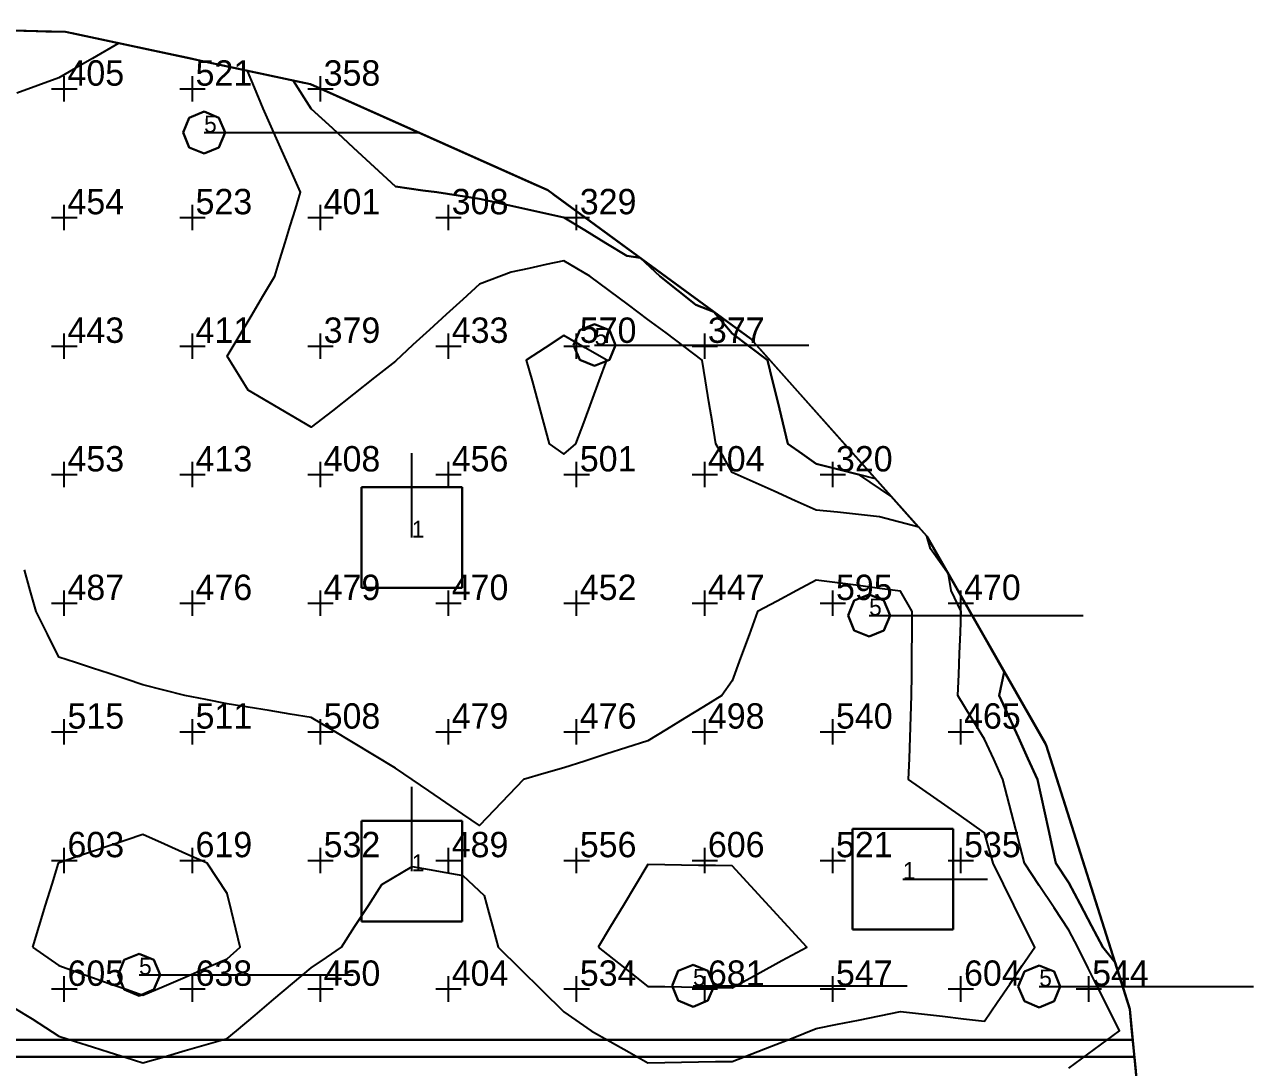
# Model space of a CAD drawing. Extents: x 0 to 48.5, y 0 to 23.7.
# Drawn here: x 28.13 to 35.39, y 16.64 to 22.8 of the extents above; entities that cross this region are included whole.
import ezdxf

# ---------------------------------------------------------------- set-up
doc = ezdxf.new("R2010")
doc.units = 0
doc.header["$MEASUREMENT"] = 0
for name, color, linetype in [('DLXFURN', 5, 'Continuous'), ('DLXISO', 7, 'Continuous'), ('DLXLUM', 2, 'Continuous'), ('DLXLUMEX', 2, 'Continuous'), ('DLXSCENE', 7, 'Continuous'), ('DLXVAL', 3, 'Continuous')]:
    doc.layers.add(name, color=color, linetype=linetype)

# ---------------------------------------------------------------- blocks, each defined once
blk = doc.blocks.new('*U185')
at = {"color": 1}
blk.add_line((0, 0), (0, 0.5), dxfattribs=at)
for p, q in [((0.2975, 0.2975), (-0.2975, 0.2975)), ((-0.2975, 0.2975), (-0.2975, -0.2975)), ((-0.2975, 0.2975), (-0.2975, -0.2975)), ((-0.2975, -0.2975), (-0.2975, 0.2975)), ((-0.2975, 0.2975), (-0.2975, 0.2975)), ((0.2975, 0.2975), (-0.2975, 0.2975)), ((-0.2975, 0.2975), (-0.2975, 0.2975)), ((-0.2975, 0.2975), (0.2975, 0.2975)), ((-0.2975, -0.2975), (-0.2975, 0.2975)), ((-0.2975, 0.2975), (0.2975, 0.2975)), ((0.2975, -0.2975), (0.2975, 0.2975)), ((0.2975, 0.2975), (0.2975, 0.2975)), ((0.2975, -0.2975), (0.2975, 0.2975)), ((0.2975, 0.2975), (0.2975, 0.2975)), ((0.2975, 0.2975), (0.2975, -0.2975)), ((0.2975, 0.2975), (0.2975, -0.2975)), ((-0.2975, -0.2975), (0.2975, -0.2975)), ((-0.2975, -0.2975), (0.2975, -0.2975)), ((0.2975, -0.2975), (-0.2975, -0.2975)), ((-0.2975, -0.2975), (-0.2975, -0.2975)), ((-0.2975, -0.2975), (-0.2975, -0.2975)), ((0.2975, -0.2975), (-0.2975, -0.2975)), ((0.2975, -0.2975), (0.2975, -0.2975)), ((0.2975, -0.2975), (0.2975, -0.2975))]:
    blk.add_line(p, q)
at = {"layer": 'DLXLUMEX', "color": 7}
blk.add_text('1', height=0.1, dxfattribs=at).set_placement((0, 0))
blk = doc.blocks.new('*U186')
at = {"color": 1}
blk.add_line((0, 0), (0, 0.5), dxfattribs=at)
for p, q in [((0.2975, 0.2975), (-0.2975, 0.2975)), ((-0.2975, 0.2975), (-0.2975, -0.2975)), ((-0.2975, 0.2975), (-0.2975, -0.2975)), ((-0.2975, -0.2975), (-0.2975, 0.2975)), ((-0.2975, 0.2975), (-0.2975, 0.2975)), ((0.2975, 0.2975), (-0.2975, 0.2975)), ((-0.2975, 0.2975), (-0.2975, 0.2975)), ((-0.2975, 0.2975), (0.2975, 0.2975)), ((-0.2975, -0.2975), (-0.2975, 0.2975)), ((-0.2975, 0.2975), (0.2975, 0.2975)), ((0.2975, -0.2975), (0.2975, 0.2975)), ((0.2975, 0.2975), (0.2975, 0.2975)), ((0.2975, -0.2975), (0.2975, 0.2975)), ((0.2975, 0.2975), (0.2975, 0.2975)), ((0.2975, 0.2975), (0.2975, -0.2975)), ((0.2975, 0.2975), (0.2975, -0.2975)), ((-0.2975, -0.2975), (0.2975, -0.2975)), ((-0.2975, -0.2975), (0.2975, -0.2975)), ((0.2975, -0.2975), (-0.2975, -0.2975)), ((-0.2975, -0.2975), (-0.2975, -0.2975)), ((-0.2975, -0.2975), (-0.2975, -0.2975)), ((0.2975, -0.2975), (-0.2975, -0.2975)), ((0.2975, -0.2975), (0.2975, -0.2975)), ((0.2975, -0.2975), (0.2975, -0.2975))]:
    blk.add_line(p, q)
at = {"layer": 'DLXLUMEX', "color": 7}
blk.add_text('1', height=0.1, dxfattribs=at).set_placement((0, 0))
blk = doc.blocks.new('*U190')
for p, q in [((-0.124, 0), (-0.0877, 0.0877)), ((-0.0877, 0.0877), (-0.124, 0)), ((-0.0877, 0.0877), (-0.124, 0)), ((-0.124, 0), (-0.0877, 0.0877)), ((-0.0877, 0.0877), (0, 0.124)), ((0, 0.124), (-0.0877, 0.0877)), ((0, 0.124), (-0.0877, 0.0877)), ((-0.0877, 0.0877), (0, 0.124)), ((-0.0877, 0.0877), (-0.0877, 0.0877)), ((-0.0877, 0.0877), (-0.0877, 0.0877)), ((0, 0.124), (0.0877, 0.0877)), ((0.0877, 0.0877), (0, 0.124)), ((0, 0.124), (0, 0.124)), ((0.0877, 0.0877), (0, 0.124)), ((0, 0.124), (0, 0.124)), ((0, 0.124), (0.0877, 0.0877)), ((0.0877, 0.0877), (0.124, 0)), ((0.124, 0), (0.0877, 0.0877)), ((0.0877, 0.0877), (0.0877, 0.0877)), ((0.124, 0), (0.0877, 0.0877)), ((0.0877, 0.0877), (0.0877, 0.0877)), ((0.0877, 0.0877), (0.124, 0)), ((-0.0877, -0.0877), (-0.124, 0)), ((-0.124, 0), (-0.0877, -0.0877)), ((-0.124, 0), (-0.124, 0)), ((-0.124, 0), (-0.0877, -0.0877)), ((-0.0877, -0.0877), (-0.124, 0)), ((-0.124, 0), (-0.124, 0)), ((0.124, 0), (0.0877, -0.0877)), ((0.0877, -0.0877), (0.124, 0)), ((0.0877, -0.0877), (0.124, 0)), ((0.124, 0), (0.0877, -0.0877)), ((0.124, 0), (0.124, 0)), ((0.124, 0), (0.124, 0)), ((0, -0.124), (-0.0877, -0.0877)), ((-0.0877, -0.0877), (0, -0.124)), ((-0.0877, -0.0877), (-0.0877, -0.0877)), ((-0.0877, -0.0877), (0, -0.124)), ((0, -0.124), (-0.0877, -0.0877)), ((-0.0877, -0.0877), (-0.0877, -0.0877)), ((0.0877, -0.0877), (0, -0.124)), ((0, -0.124), (0.0877, -0.0877)), ((0, -0.124), (0.0877, -0.0877)), ((0.0877, -0.0877), (0, -0.124)), ((0, -0.124), (0, -0.124)), ((0, -0.124), (0, -0.124)), ((0.0877, -0.0877), (0.0877, -0.0877)), ((0.0877, -0.0877), (0.0877, -0.0877))]:
    blk.add_line(p, q)
at = {"color": 1}
blk.add_line((0, 0), (1.265, 0), dxfattribs=at)
at = {"layer": 'DLXLUMEX', "color": 7}
blk.add_text('5', height=0.1, dxfattribs=at).set_placement((0, 0))
blk = doc.blocks.new('*U191')
for p, q in [((-0.124, 0), (-0.0877, 0.0877)), ((-0.0877, 0.0877), (-0.124, 0)), ((-0.0877, 0.0877), (-0.124, 0)), ((-0.124, 0), (-0.0877, 0.0877)), ((-0.0877, 0.0877), (0, 0.124)), ((0, 0.124), (-0.0877, 0.0877)), ((0, 0.124), (-0.0877, 0.0877)), ((-0.0877, 0.0877), (0, 0.124)), ((-0.0877, 0.0877), (-0.0877, 0.0877)), ((-0.0877, 0.0877), (-0.0877, 0.0877)), ((0, 0.124), (0.0877, 0.0877)), ((0.0877, 0.0877), (0, 0.124)), ((0, 0.124), (0, 0.124)), ((0.0877, 0.0877), (0, 0.124)), ((0, 0.124), (0, 0.124)), ((0, 0.124), (0.0877, 0.0877)), ((0.0877, 0.0877), (0.124, 0)), ((0.124, 0), (0.0877, 0.0877)), ((0.0877, 0.0877), (0.0877, 0.0877)), ((0.124, 0), (0.0877, 0.0877)), ((0.0877, 0.0877), (0.0877, 0.0877)), ((0.0877, 0.0877), (0.124, 0)), ((-0.0877, -0.0877), (-0.124, 0)), ((-0.124, 0), (-0.0877, -0.0877)), ((-0.124, 0), (-0.124, 0)), ((-0.124, 0), (-0.0877, -0.0877)), ((-0.0877, -0.0877), (-0.124, 0)), ((-0.124, 0), (-0.124, 0)), ((0.124, 0), (0.0877, -0.0877)), ((0.0877, -0.0877), (0.124, 0)), ((0.0877, -0.0877), (0.124, 0)), ((0.124, 0), (0.0877, -0.0877)), ((0.124, 0), (0.124, 0)), ((0.124, 0), (0.124, 0)), ((0, -0.124), (-0.0877, -0.0877)), ((-0.0877, -0.0877), (0, -0.124)), ((-0.0877, -0.0877), (-0.0877, -0.0877)), ((-0.0877, -0.0877), (0, -0.124)), ((0, -0.124), (-0.0877, -0.0877)), ((-0.0877, -0.0877), (-0.0877, -0.0877)), ((0.0877, -0.0877), (0, -0.124)), ((0, -0.124), (0.0877, -0.0877)), ((0, -0.124), (0.0877, -0.0877)), ((0.0877, -0.0877), (0, -0.124)), ((0, -0.124), (0, -0.124)), ((0, -0.124), (0, -0.124)), ((0.0877, -0.0877), (0.0877, -0.0877)), ((0.0877, -0.0877), (0.0877, -0.0877))]:
    blk.add_line(p, q)
at = {"color": 1}
blk.add_line((0, 0), (1.265, 0), dxfattribs=at)
at = {"layer": 'DLXLUMEX', "color": 7}
blk.add_text('5', height=0.1, dxfattribs=at).set_placement((0, 0))
blk = doc.blocks.new('*U193')
for p, q in [((-0.124, 0), (-0.0877, 0.0877)), ((-0.0877, 0.0877), (-0.124, 0)), ((-0.0877, 0.0877), (-0.124, 0)), ((-0.124, 0), (-0.0877, 0.0877)), ((-0.0877, 0.0877), (0, 0.124)), ((0, 0.124), (-0.0877, 0.0877)), ((0, 0.124), (-0.0877, 0.0877)), ((-0.0877, 0.0877), (0, 0.124)), ((-0.0877, 0.0877), (-0.0877, 0.0877)), ((-0.0877, 0.0877), (-0.0877, 0.0877)), ((0, 0.124), (0.0877, 0.0877)), ((0.0877, 0.0877), (0, 0.124)), ((0, 0.124), (0, 0.124)), ((0.0877, 0.0877), (0, 0.124)), ((0, 0.124), (0, 0.124)), ((0, 0.124), (0.0877, 0.0877)), ((0.0877, 0.0877), (0.124, 0)), ((0.124, 0), (0.0877, 0.0877)), ((0.0877, 0.0877), (0.0877, 0.0877)), ((0.124, 0), (0.0877, 0.0877)), ((0.0877, 0.0877), (0.0877, 0.0877)), ((0.0877, 0.0877), (0.124, 0)), ((-0.0877, -0.0877), (-0.124, 0)), ((-0.124, 0), (-0.0877, -0.0877)), ((-0.124, 0), (-0.124, 0)), ((-0.124, 0), (-0.0877, -0.0877)), ((-0.0877, -0.0877), (-0.124, 0)), ((-0.124, 0), (-0.124, 0)), ((0.124, 0), (0.0877, -0.0877)), ((0.0877, -0.0877), (0.124, 0)), ((0.0877, -0.0877), (0.124, 0)), ((0.124, 0), (0.0877, -0.0877)), ((0.124, 0), (0.124, 0)), ((0.124, 0), (0.124, 0)), ((0, -0.124), (-0.0877, -0.0877)), ((-0.0877, -0.0877), (0, -0.124)), ((-0.0877, -0.0877), (-0.0877, -0.0877)), ((-0.0877, -0.0877), (0, -0.124)), ((0, -0.124), (-0.0877, -0.0877)), ((-0.0877, -0.0877), (-0.0877, -0.0877)), ((0.0877, -0.0877), (0, -0.124)), ((0, -0.124), (0.0877, -0.0877)), ((0, -0.124), (0.0877, -0.0877)), ((0.0877, -0.0877), (0, -0.124)), ((0, -0.124), (0, -0.124)), ((0, -0.124), (0, -0.124)), ((0.0877, -0.0877), (0.0877, -0.0877)), ((0.0877, -0.0877), (0.0877, -0.0877))]:
    blk.add_line(p, q)
at = {"color": 1}
blk.add_line((0, 0), (1.265, 0), dxfattribs=at)
at = {"layer": 'DLXLUMEX', "color": 7}
blk.add_text('5', height=0.1, dxfattribs=at).set_placement((0, 0))
blk = doc.blocks.new('*U194')
for p, q in [((-0.124, 0), (-0.0877, 0.0877)), ((-0.0877, 0.0877), (-0.124, 0)), ((-0.0877, 0.0877), (-0.124, 0)), ((-0.124, 0), (-0.0877, 0.0877)), ((-0.0877, 0.0877), (0, 0.124)), ((0, 0.124), (-0.0877, 0.0877)), ((0, 0.124), (-0.0877, 0.0877)), ((-0.0877, 0.0877), (0, 0.124)), ((-0.0877, 0.0877), (-0.0877, 0.0877)), ((-0.0877, 0.0877), (-0.0877, 0.0877)), ((0, 0.124), (0.0877, 0.0877)), ((0.0877, 0.0877), (0, 0.124)), ((0, 0.124), (0, 0.124)), ((0.0877, 0.0877), (0, 0.124)), ((0, 0.124), (0, 0.124)), ((0, 0.124), (0.0877, 0.0877)), ((0.0877, 0.0877), (0.124, 0)), ((0.124, 0), (0.0877, 0.0877)), ((0.0877, 0.0877), (0.0877, 0.0877)), ((0.124, 0), (0.0877, 0.0877)), ((0.0877, 0.0877), (0.0877, 0.0877)), ((0.0877, 0.0877), (0.124, 0)), ((-0.0877, -0.0877), (-0.124, 0)), ((-0.124, 0), (-0.0877, -0.0877)), ((-0.124, 0), (-0.124, 0)), ((-0.124, 0), (-0.0877, -0.0877)), ((-0.0877, -0.0877), (-0.124, 0)), ((-0.124, 0), (-0.124, 0)), ((0.124, 0), (0.0877, -0.0877)), ((0.0877, -0.0877), (0.124, 0)), ((0.0877, -0.0877), (0.124, 0)), ((0.124, 0), (0.0877, -0.0877)), ((0.124, 0), (0.124, 0)), ((0.124, 0), (0.124, 0)), ((0, -0.124), (-0.0877, -0.0877)), ((-0.0877, -0.0877), (0, -0.124)), ((-0.0877, -0.0877), (-0.0877, -0.0877)), ((-0.0877, -0.0877), (0, -0.124)), ((0, -0.124), (-0.0877, -0.0877)), ((-0.0877, -0.0877), (-0.0877, -0.0877)), ((0.0877, -0.0877), (0, -0.124)), ((0, -0.124), (0.0877, -0.0877)), ((0, -0.124), (0.0877, -0.0877)), ((0.0877, -0.0877), (0, -0.124)), ((0, -0.124), (0, -0.124)), ((0, -0.124), (0, -0.124)), ((0.0877, -0.0877), (0.0877, -0.0877)), ((0.0877, -0.0877), (0.0877, -0.0877))]:
    blk.add_line(p, q)
at = {"color": 1}
blk.add_line((0, 0), (1.265, 0), dxfattribs=at)
at = {"layer": 'DLXLUMEX', "color": 7}
blk.add_text('5', height=0.1, dxfattribs=at).set_placement((0, 0))
blk = doc.blocks.new('*U195')
for p, q in [((-0.124, 0), (-0.0877, 0.0877)), ((-0.0877, 0.0877), (-0.124, 0)), ((-0.0877, 0.0877), (-0.124, 0)), ((-0.124, 0), (-0.0877, 0.0877)), ((-0.0877, 0.0877), (0, 0.124)), ((0, 0.124), (-0.0877, 0.0877)), ((0, 0.124), (-0.0877, 0.0877)), ((-0.0877, 0.0877), (0, 0.124)), ((-0.0877, 0.0877), (-0.0877, 0.0877)), ((-0.0877, 0.0877), (-0.0877, 0.0877)), ((0, 0.124), (0.0877, 0.0877)), ((0.0877, 0.0877), (0, 0.124)), ((0, 0.124), (0, 0.124)), ((0.0877, 0.0877), (0, 0.124)), ((0, 0.124), (0, 0.124)), ((0, 0.124), (0.0877, 0.0877)), ((0.0877, 0.0877), (0.124, 0)), ((0.124, 0), (0.0877, 0.0877)), ((0.0877, 0.0877), (0.0877, 0.0877)), ((0.124, 0), (0.0877, 0.0877)), ((0.0877, 0.0877), (0.0877, 0.0877)), ((0.0877, 0.0877), (0.124, 0)), ((-0.0877, -0.0877), (-0.124, 0)), ((-0.124, 0), (-0.0877, -0.0877)), ((-0.124, 0), (-0.124, 0)), ((-0.124, 0), (-0.0877, -0.0877)), ((-0.0877, -0.0877), (-0.124, 0)), ((-0.124, 0), (-0.124, 0)), ((0.124, 0), (0.0877, -0.0877)), ((0.0877, -0.0877), (0.124, 0)), ((0.0877, -0.0877), (0.124, 0)), ((0.124, 0), (0.0877, -0.0877)), ((0.124, 0), (0.124, 0)), ((0.124, 0), (0.124, 0)), ((0, -0.124), (-0.0877, -0.0877)), ((-0.0877, -0.0877), (0, -0.124)), ((-0.0877, -0.0877), (-0.0877, -0.0877)), ((-0.0877, -0.0877), (0, -0.124)), ((0, -0.124), (-0.0877, -0.0877)), ((-0.0877, -0.0877), (-0.0877, -0.0877)), ((0.0877, -0.0877), (0, -0.124)), ((0, -0.124), (0.0877, -0.0877)), ((0, -0.124), (0.0877, -0.0877)), ((0.0877, -0.0877), (0, -0.124)), ((0, -0.124), (0, -0.124)), ((0, -0.124), (0, -0.124)), ((0.0877, -0.0877), (0.0877, -0.0877)), ((0.0877, -0.0877), (0.0877, -0.0877))]:
    blk.add_line(p, q)
at = {"color": 1}
blk.add_line((0, 0), (1.265, 0), dxfattribs=at)
at = {"layer": 'DLXLUMEX', "color": 7}
blk.add_text('5', height=0.1, dxfattribs=at).set_placement((0, 0))
blk = doc.blocks.new('*U196')
for p, q in [((-0.124, 0), (-0.0877, 0.0877)), ((-0.0877, 0.0877), (-0.124, 0)), ((-0.0877, 0.0877), (-0.124, 0)), ((-0.124, 0), (-0.0877, 0.0877)), ((-0.0877, 0.0877), (0, 0.124)), ((0, 0.124), (-0.0877, 0.0877)), ((0, 0.124), (-0.0877, 0.0877)), ((-0.0877, 0.0877), (0, 0.124)), ((-0.0877, 0.0877), (-0.0877, 0.0877)), ((-0.0877, 0.0877), (-0.0877, 0.0877)), ((0, 0.124), (0.0877, 0.0877)), ((0.0877, 0.0877), (0, 0.124)), ((0, 0.124), (0, 0.124)), ((0.0877, 0.0877), (0, 0.124)), ((0, 0.124), (0, 0.124)), ((0, 0.124), (0.0877, 0.0877)), ((0.0877, 0.0877), (0.124, 0)), ((0.124, 0), (0.0877, 0.0877)), ((0.0877, 0.0877), (0.0877, 0.0877)), ((0.124, 0), (0.0877, 0.0877)), ((0.0877, 0.0877), (0.0877, 0.0877)), ((0.0877, 0.0877), (0.124, 0)), ((-0.0877, -0.0877), (-0.124, 0)), ((-0.124, 0), (-0.0877, -0.0877)), ((-0.124, 0), (-0.124, 0)), ((-0.124, 0), (-0.0877, -0.0877)), ((-0.0877, -0.0877), (-0.124, 0)), ((-0.124, 0), (-0.124, 0)), ((0.124, 0), (0.0877, -0.0877)), ((0.0877, -0.0877), (0.124, 0)), ((0.0877, -0.0877), (0.124, 0)), ((0.124, 0), (0.0877, -0.0877)), ((0.124, 0), (0.124, 0)), ((0.124, 0), (0.124, 0)), ((0, -0.124), (-0.0877, -0.0877)), ((-0.0877, -0.0877), (0, -0.124)), ((-0.0877, -0.0877), (-0.0877, -0.0877)), ((-0.0877, -0.0877), (0, -0.124)), ((0, -0.124), (-0.0877, -0.0877)), ((-0.0877, -0.0877), (-0.0877, -0.0877)), ((0.0877, -0.0877), (0, -0.124)), ((0, -0.124), (0.0877, -0.0877)), ((0, -0.124), (0.0877, -0.0877)), ((0.0877, -0.0877), (0, -0.124)), ((0, -0.124), (0, -0.124)), ((0, -0.124), (0, -0.124)), ((0.0877, -0.0877), (0.0877, -0.0877)), ((0.0877, -0.0877), (0.0877, -0.0877))]:
    blk.add_line(p, q)
at = {"color": 1}
blk.add_line((0, 0), (1.265, 0), dxfattribs=at)
at = {"layer": 'DLXLUMEX', "color": 7}
blk.add_text('5', height=0.1, dxfattribs=at).set_placement((0, 0))
blk = doc.blocks.new('*U238')
for p, q in [((0.2975, 0.2975), (-0.2975, 0.2975)), ((-0.2975, 0.2975), (-0.2975, -0.2975)), ((-0.2975, 0.2975), (-0.2975, -0.2975)), ((-0.2975, -0.2975), (-0.2975, 0.2975)), ((-0.2975, 0.2975), (-0.2975, 0.2975)), ((0.2975, 0.2975), (-0.2975, 0.2975)), ((-0.2975, 0.2975), (-0.2975, 0.2975)), ((-0.2975, 0.2975), (0.2975, 0.2975)), ((-0.2975, -0.2975), (-0.2975, 0.2975)), ((-0.2975, 0.2975), (0.2975, 0.2975)), ((0.2975, -0.2975), (0.2975, 0.2975)), ((0.2975, 0.2975), (0.2975, 0.2975)), ((0.2975, -0.2975), (0.2975, 0.2975)), ((0.2975, 0.2975), (0.2975, 0.2975)), ((0.2975, 0.2975), (0.2975, -0.2975)), ((0.2975, 0.2975), (0.2975, -0.2975)), ((-0.2975, -0.2975), (0.2975, -0.2975)), ((-0.2975, -0.2975), (-0.2975, -0.2975)), ((-0.2975, -0.2975), (0.2975, -0.2975)), ((0.2975, -0.2975), (-0.2975, -0.2975)), ((-0.2975, -0.2975), (-0.2975, -0.2975)), ((0.2975, -0.2975), (-0.2975, -0.2975)), ((0.2975, -0.2975), (0.2975, -0.2975)), ((0.2975, -0.2975), (0.2975, -0.2975))]:
    blk.add_line(p, q)
at = {"color": 1}
blk.add_line((0, 0), (0.5, 0), dxfattribs=at)
at = {"layer": 'DLXLUMEX', "color": 7}
blk.add_text('1', height=0.1, dxfattribs=at).set_placement((0, 0))
blk = doc.blocks.new('*U144')
for p, q in [((5.0804, -0.1), (-3.6599, -0.1)), ((-3.6599, -0.1), (5.0804, -0.1)), ((5.0804, -0.1), (5.0804, -0.1)), ((5.09, -0.2), (-3.6599, -0.2)), ((-3.6599, -0.2), (5.09, -0.2)), ((5.09, -0.2), (5.09, -0.2))]:
    blk.add_line(p, q)
blk = doc.blocks.new('*U146')
for p, q in [((26.4, 22.8), (28.3776, 22.7572)), ((28.3776, 22.7572), (26.4, 22.8)), ((28.3776, 22.7572), (29.8233, 22.4477)), ((29.8233, 22.4477), (28.3776, 22.7572)), ((28.3776, 22.7572), (28.3776, 22.7572)), ((28.3776, 22.7572), (28.3776, 22.7572)), ((29.8233, 22.4477), (31.225, 21.8203)), ((31.225, 21.8203), (29.8233, 22.4477)), ((29.8233, 22.4477), (29.8233, 22.4477)), ((29.8233, 22.4477), (29.8233, 22.4477)), ((32.4249, 20.9431), (31.225, 21.8203)), ((31.225, 21.8203), (31.225, 21.8203)), ((31.225, 21.8203), (32.4249, 20.9431)), ((31.225, 21.8203), (31.225, 21.8203)), ((33.464, 19.7754), (32.4249, 20.9431)), ((32.4249, 20.9431), (32.4249, 20.9431)), ((32.4249, 20.9431), (33.464, 19.7754)), ((32.4249, 20.9431), (32.4249, 20.9431)), ((33.464, 19.7754), (34.1698, 18.5404)), ((34.1698, 18.5404), (33.464, 19.7754)), ((33.464, 19.7754), (33.464, 19.7754)), ((33.464, 19.7754), (33.464, 19.7754)), ((34.1698, 18.5404), (34.6629, 16.9814)), ((34.6629, 16.9814), (34.1698, 18.5404)), ((34.1698, 18.5404), (34.1698, 18.5404)), ((34.1698, 18.5404), (34.1698, 18.5404)), ((34.7365, 16.2187), (34.6629, 16.9814)), ((34.6629, 16.9814), (34.6629, 16.9814)), ((34.6629, 16.9814), (34.7365, 16.2187)), ((34.6629, 16.9814), (34.6629, 16.9814))]:
    blk.add_line(p, q)
blk = doc.blocks.new('*U147')
for p, q in [((26.4, 22.8), (28.3776, 22.7572)), ((28.3776, 22.7572), (29.8233, 22.4477)), ((29.8233, 22.4477), (31.225, 21.8203)), ((31.225, 21.8203), (32.4249, 20.9431)), ((32.4249, 20.9431), (33.464, 19.7754)), ((33.464, 19.7754), (34.1698, 18.5404)), ((34.1698, 18.5404), (34.6629, 16.9814)), ((34.6629, 16.9814), (34.7365, 16.2187))]:
    blk.add_line(p, q)
blk = doc.blocks.new('*U148')
for p, q in [((28.3776, 22.7572), (26.4, 22.8)), ((29.8233, 22.4477), (28.3776, 22.7572)), ((31.225, 21.8203), (29.8233, 22.4477)), ((32.4249, 20.9431), (31.225, 21.8203)), ((33.464, 19.7754), (32.4249, 20.9431)), ((34.1698, 18.5404), (33.464, 19.7754)), ((34.6629, 16.9814), (34.1698, 18.5404)), ((34.7365, 16.2187), (34.6629, 16.9814))]:
    blk.add_line(p, q)
blk = doc.blocks.new('*U159')
for p, q in [((28.4159, 22.749), (29.7849, 22.4559)), ((29.7849, 22.4559), (28.4159, 22.749)), ((28.4159, 22.749), (28.4159, 22.749)), ((29.7849, 22.4559), (29.7849, 22.4559)), ((29.8852, 22.42), (31.1631, 21.8481)), ((31.1631, 21.8481), (29.8852, 22.42)), ((29.8852, 22.42), (29.8852, 22.42)), ((31.1631, 21.8481), (31.1631, 21.8481)), ((31.2598, 21.7949), (32.39, 20.9686)), ((32.39, 20.9686), (31.2598, 21.7949)), ((31.2598, 21.7949), (31.2598, 21.7949)), ((32.39, 20.9686), (32.39, 20.9686)), ((32.4791, 20.8822), (33.4097, 19.8363)), ((33.4097, 19.8363), (32.4791, 20.8822)), ((32.4791, 20.8822), (32.4791, 20.8822)), ((33.4097, 19.8363), (33.4097, 19.8363)), ((33.4695, 19.7656), (34.1642, 18.5502)), ((34.1642, 18.5502), (33.4695, 19.7656)), ((33.4695, 19.7656), (33.4695, 19.7656)), ((34.1642, 18.5502), (34.1642, 18.5502)), ((34.2053, 18.4283), (34.6274, 17.0935)), ((34.6274, 17.0935), (34.2053, 18.4283)), ((34.2053, 18.4283), (34.2053, 18.4283)), ((34.6274, 17.0935), (34.6274, 17.0935))]:
    blk.add_line(p, q)
blk = doc.blocks.new('*U162')
at = {"color": 1}
for points in [[(34.7071, 16.5229, 0.7), (34.696, 16.6376, 0.7), (34.685, 16.7522, 0.7), (34.6739, 16.8668, 0.7), (34.6629, 16.9814, 0.7), (34.6249, 17.1013, 0.7), (34.5758, 17.2567, 0.7), (34.503, 17.3478, 0.7), (34.4363, 17.4741, 0.7), (34.3696, 17.6005, 0.7), (34.3029, 17.7268, 0.7), (34.2254, 17.8435, 0.7), (34.2039, 17.9426, 0.7), (34.1824, 18.0417, 0.7), (34.1609, 18.1409, 0.7), (34.1394, 18.24, 0.7), (34.1178, 18.3391, 0.7), (34.0612, 18.463, 0.7), (34.0047, 18.5869, 0.7), (33.9481, 18.7108, 0.7), (33.8915, 18.8348, 0.7), (33.9212, 18.9753, 0.7), (33.849, 19.1017, 0.7), (33.7848, 19.214, 0.7), (33.7206, 19.3263, 0.7), (33.6565, 19.4385, 0.7), (33.5923, 19.5508, 0.7), (33.5281, 19.6631, 0.7), (33.464, 19.7754, 0.7), (33.3601, 19.8921, 0.7), (33.2561, 20.0089, 0.7), (33.1618, 20.115, 0.7), (33.06, 20.141, 0.7), (32.9357, 20.1728, 0.7), (32.8114, 20.2045, 0.7), (32.7274, 20.2631, 0.7), (32.6433, 20.3217, 0.7), (32.6133, 20.4456, 0.7), (32.5832, 20.5695, 0.7), (32.5531, 20.6935, 0.7), (32.5231, 20.8174, 0.7), (32.3143, 20.9737, 0.7), (32.2067, 21.1026, 0.7), (32.1003, 21.1433, 0.7), (31.9934, 21.2282, 0.7), (31.8864, 21.313, 0.7), (31.7704, 21.4216, 0.7), (31.6929, 21.4333, 0.7), (31.5686, 21.5089, 0.7), (31.4443, 21.5845, 0.7), (31.32, 21.6601, 0.7), (31.1957, 21.6876, 0.7), (31.0714, 21.7152, 0.7), (30.9471, 21.7427, 0.7), (30.8229, 21.7703, 0.7), (30.696, 21.7895, 0.7), (30.5692, 21.8087, 0.7), (30.488, 21.8201, 0.7), (30.4069, 21.8315, 0.7), (30.3257, 21.8429, 0.7), (30.2014, 21.9576, 0.7), (30.0771, 22.0723, 0.7), (29.9529, 22.187, 0.7), (29.8286, 22.3018, 0.7), (29.721, 22.4696, 0.7), (29.5824, 22.4993, 0.7), (29.4619, 22.5251, 0.7), (29.3414, 22.5508, 0.7), (29.2209, 22.5766, 0.7), (29.1004, 22.6024, 0.7), (28.98, 22.6282, 0.7), (28.8595, 22.654, 0.7), (28.739, 22.6798, 0.7), (28.6185, 22.7056, 0.7), (28.498, 22.7314, 0.7), (28.3776, 22.7572, 0.7), (28.2612, 22.7597, 0.7), (28.1449, 22.7622, 0.7), (28.0286, 22.7648, 0.7)], [(28.0286, 22.7648, 0.7), (28.1449, 22.7622, 0.7), (28.2612, 22.7597, 0.7), (28.3776, 22.7572, 0.7), (28.498, 22.7314, 0.7), (28.6185, 22.7056, 0.7), (28.739, 22.6798, 0.7), (28.8595, 22.654, 0.7), (28.98, 22.6282, 0.7), (29.1004, 22.6024, 0.7), (29.2209, 22.5766, 0.7), (29.3414, 22.5508, 0.7), (29.4619, 22.5251, 0.7), (29.5824, 22.4993, 0.7), (29.721, 22.4696, 0.7), (29.8286, 22.3018, 0.7), (29.9529, 22.187, 0.7), (30.0771, 22.0723, 0.7), (30.2014, 21.9576, 0.7), (30.3257, 21.8429, 0.7), (30.4069, 21.8315, 0.7), (30.488, 21.8201, 0.7), (30.5692, 21.8087, 0.7), (30.696, 21.7895, 0.7), (30.8229, 21.7703, 0.7), (30.9471, 21.7427, 0.7), (31.0714, 21.7152, 0.7), (31.1957, 21.6876, 0.7), (31.32, 21.6601, 0.7), (31.4443, 21.5845, 0.7), (31.5686, 21.5089, 0.7), (31.6929, 21.4333, 0.7), (31.7704, 21.4216, 0.7), (31.8864, 21.313, 0.7), (31.9934, 21.2282, 0.7), (32.1003, 21.1433, 0.7), (32.2067, 21.1026, 0.7), (32.3143, 20.9737, 0.7), (32.5231, 20.8174, 0.7), (32.5531, 20.6935, 0.7), (32.5832, 20.5695, 0.7), (32.6133, 20.4456, 0.7), (32.6433, 20.3217, 0.7), (32.7274, 20.2631, 0.7), (32.8114, 20.2045, 0.7), (32.9357, 20.1728, 0.7), (33.06, 20.141, 0.7), (33.2561, 20.0089, 0.7), (33.3601, 19.8921, 0.7), (33.464, 19.7754, 0.7), (33.5281, 19.6631, 0.7), (33.5923, 19.5508, 0.7), (33.6565, 19.4385, 0.7), (33.7206, 19.3263, 0.7), (33.7848, 19.214, 0.7), (33.849, 19.1017, 0.7), (33.9212, 18.9753, 0.7), (33.8915, 18.8348, 0.7), (33.9481, 18.7108, 0.7), (34.0047, 18.5869, 0.7), (34.0612, 18.463, 0.7), (34.1178, 18.3391, 0.7), (34.1394, 18.24, 0.7), (34.1609, 18.1409, 0.7), (34.1824, 18.0417, 0.7), (34.2039, 17.9426, 0.7), (34.2254, 17.8435, 0.7), (34.3029, 17.7268, 0.7), (34.3696, 17.6005, 0.7), (34.4363, 17.4741, 0.7), (34.503, 17.3478, 0.7), (34.5758, 17.2567, 0.7), (34.6249, 17.1013, 0.7), (34.6629, 16.9814, 0.7), (34.6739, 16.8668, 0.7), (34.685, 16.7522, 0.7), (34.696, 16.6376, 0.7), (34.7071, 16.5229, 0.7)]]:
    blk.add_polyline3d(points, dxfattribs=at)
at = {"color": 3}
blk.add_polyline3d([(34.3029, 16.6316, 0.7), (34.4524, 16.7419, 0.7), (34.6019, 16.8522, 0.7), (34.5403, 16.9761, 0.7), (34.4788, 17.1, 0.7), (34.4173, 17.2239, 0.7), (34.3557, 17.3478, 0.7), (34.3029, 17.448, 0.7), (34.2154, 17.5798, 0.7), (34.1279, 17.7116, 0.7), (34.0404, 17.8435, 0.7), (34.015, 17.9426, 0.7), (33.9896, 18.0417, 0.7), (33.9642, 18.1409, 0.7), (33.9388, 18.24, 0.7), (33.9134, 18.3391, 0.7), (33.8596, 18.4575, 0.7), (33.8057, 18.5759, 0.7), (33.7269, 18.7053, 0.7), (33.648, 18.8348, 0.7), (33.6529, 18.9587, 0.7), (33.6577, 19.0826, 0.7), (33.6626, 19.2065, 0.7), (33.6674, 19.3304, 0.7), (33.607, 19.4543, 0.7), (33.5923, 19.5508, 0.7), (33.4861, 19.7022, 0.7), (33.464, 19.7754, 0.7), (33.4167, 19.8285, 0.7), (33.1843, 19.8915, 0.7), (33.06, 19.9044, 0.7), (32.9357, 19.9172, 0.7), (32.8114, 19.93, 0.7), (32.6871, 19.9858, 0.7), (32.5629, 20.0416, 0.7), (32.4386, 20.0973, 0.7), (32.3143, 20.1531, 0.7), (32.2662, 20.2374, 0.7), (32.2181, 20.3217, 0.7), (32.1976, 20.4456, 0.7), (32.1771, 20.5695, 0.7), (32.1567, 20.6935, 0.7), (32.1362, 20.8174, 0.7), (32.0299, 20.8974, 0.7), (31.9235, 20.9774, 0.7), (31.8171, 21.0574, 0.7), (31.7028, 21.1426, 0.7), (31.5885, 21.2278, 0.7), (31.4742, 21.313, 0.7), (31.32, 21.4044, 0.7), (31.2166, 21.3816, 0.7), (31.1132, 21.3587, 0.7), (31.0097, 21.3359, 0.7), (30.8229, 21.265, 0.7), (30.724, 21.1755, 0.7), (30.6252, 21.0859, 0.7), (30.5264, 20.9964, 0.7), (30.4276, 20.9069, 0.7), (30.3257, 20.8106, 0.7), (30.2014, 20.7131, 0.7), (30.0771, 20.6155, 0.7), (29.9529, 20.5179, 0.7), (29.8286, 20.4204, 0.7), (29.7043, 20.4934, 0.7), (29.58, 20.5665, 0.7), (29.4557, 20.6395, 0.7), (29.3314, 20.8402, 0.7), (29.4019, 20.9584, 0.7), (29.4723, 21.0766, 0.7), (29.5428, 21.1948, 0.7), (29.6132, 21.313, 0.7), (29.6435, 21.4121, 0.7), (29.6737, 21.5113, 0.7), (29.7039, 21.6104, 0.7), (29.7342, 21.7095, 0.7), (29.7644, 21.8087, 0.7), (29.7095, 21.9326, 0.7), (29.6545, 22.0565, 0.7), (29.5996, 22.1804, 0.7), (29.5446, 22.3043, 0.7), (29.4926, 22.4282, 0.7), (29.451, 22.5274, 0.7), (29.3414, 22.5508, 0.7), (29.2209, 22.5766, 0.7), (29.1004, 22.6024, 0.7), (28.98, 22.6282, 0.7), (28.8595, 22.654, 0.7), (28.6922, 22.6899, 0.7), (28.6922, 22.6899, 0.7), (28.536, 22.5999, 0.7), (28.4366, 22.5426, 0.7), (28.3371, 22.4853, 0.7), (28.2129, 22.4403, 0.7), (28.0886, 22.3954, 0.7)], dxfattribs=at)
at = {"color": 6}
for points in [[(28.0663, 16.9935, 0.7), (28.1794, 16.9228, 0.7), (28.3371, 16.8207, 0.7), (28.4366, 16.7893, 0.7), (28.536, 16.7578, 0.7), (28.6354, 16.7264, 0.7), (28.7349, 16.695, 0.7), (28.8343, 16.6635, 0.7), (28.9586, 16.6997, 0.7), (29.0829, 16.7359, 0.7), (29.2071, 16.7721, 0.7), (29.3314, 16.8083, 0.7), (29.3861, 16.8522, 0.7), (29.4967, 16.9456, 0.7), (29.6074, 17.039, 0.7), (29.718, 17.1325, 0.7), (29.8286, 17.2259, 0.7), (29.9175, 17.2869, 0.7), (30.0065, 17.3478, 0.7), (30.0863, 17.471, 0.7), (30.1661, 17.5942, 0.7), (30.2459, 17.7173, 0.7), (30.4251, 17.8231, 0.7), (30.5246, 17.8057, 0.7), (30.624, 17.7883, 0.7), (30.7234, 17.7708, 0.7), (30.8501, 17.652, 0.7), (30.8773, 17.5506, 0.7), (30.9046, 17.4492, 0.7), (30.9318, 17.3478, 0.7), (31.0612, 17.2201, 0.7), (31.1906, 17.0925, 0.7), (31.32, 16.9648, 0.7), (31.4813, 16.8522, 0.7), (31.5932, 16.7896, 0.7), (31.7052, 16.727, 0.7), (31.8171, 16.6645, 0.7), (31.9166, 16.666, 0.7), (32.016, 16.6675, 0.7), (32.1154, 16.669, 0.7), (32.2149, 16.6705, 0.7), (32.3143, 16.672, 0.7), (32.4308, 16.7171, 0.7), (32.5473, 16.7621, 0.7), (32.6638, 16.8071, 0.7), (32.8114, 16.8658, 0.7), (32.9357, 16.8912, 0.7), (33.06, 16.9165, 0.7), (33.1843, 16.9418, 0.7), (33.3086, 16.9672, 0.7), (33.4329, 16.9528, 0.7), (33.5571, 16.9384, 0.7), (33.6814, 16.9241, 0.7), (33.8057, 16.9097, 0.7), (33.8796, 17.0192, 0.7), (33.9535, 17.1287, 0.7), (34.0275, 17.2383, 0.7), (34.1014, 17.3478, 0.7), (34.0399, 17.4717, 0.7), (33.9784, 17.5956, 0.7), (33.9169, 17.7195, 0.7), (33.8554, 17.8435, 0.7), (33.8306, 17.9332, 0.7), (33.8057, 18.023, 0.7), (33.656, 18.1284, 0.7), (33.5062, 18.2338, 0.7), (33.3565, 18.3391, 0.7), (33.3609, 18.463, 0.7), (33.3654, 18.5869, 0.7), (33.3698, 18.7108, 0.7), (33.3743, 18.8348, 0.7), (33.375, 18.9587, 0.7), (33.3758, 19.0826, 0.7), (33.3766, 19.2065, 0.7), (33.3774, 19.3304, 0.7), (33.3086, 19.4514, 0.7), (33.1843, 19.4678, 0.7), (33.06, 19.4842, 0.7), (32.9357, 19.5005, 0.7), (32.8114, 19.5169, 0.7), (32.6955, 19.4547, 0.7), (32.5796, 19.3926, 0.7), (32.4637, 19.3304, 0.7), (32.4139, 19.1938, 0.7), (32.3641, 19.0571, 0.7), (32.3143, 18.9205, 0.7), (32.2539, 18.8348, 0.7), (32.1447, 18.7679, 0.7), (32.0355, 18.7011, 0.7), (31.9263, 18.6342, 0.7), (31.8171, 18.5674, 0.7), (31.6929, 18.5271, 0.7), (31.5686, 18.4869, 0.7), (31.4443, 18.4466, 0.7), (31.32, 18.4064, 0.7), (31.2013, 18.3727, 0.7), (31.0825, 18.3391, 0.7), (30.996, 18.2479, 0.7), (30.9094, 18.1568, 0.7), (30.8229, 18.0656, 0.7), (30.723, 18.134, 0.7), (30.6231, 18.2024, 0.7), (30.5233, 18.2707, 0.7), (30.4234, 18.3391, 0.7), (30.3257, 18.4043, 0.7), (30.2014, 18.4794, 0.7), (30.0771, 18.5545, 0.7), (29.9529, 18.6297, 0.7), (29.8286, 18.7048, 0.7), (29.7043, 18.725, 0.7), (29.58, 18.7453, 0.7), (29.4557, 18.7655, 0.7), (29.3314, 18.7858, 0.7), (29.2062, 18.8103, 0.7), (29.081, 18.8348, 0.7), (28.9576, 18.8667, 0.7), (28.8343, 18.8985, 0.7), (28.7349, 18.9313, 0.7), (28.6354, 18.964, 0.7), (28.536, 18.9967, 0.7), (28.4366, 19.0294, 0.7), (28.3371, 19.0621, 0.7), (28.2706, 19.1963, 0.7), (28.2041, 19.3304, 0.7), (28.1688, 19.4543, 0.7), (28.1335, 19.5782, 0.7)], [(31.1323, 20.6935, 0.7), (31.1662, 20.5695, 0.7), (31.2001, 20.4456, 0.7), (31.234, 20.3217, 0.7), (31.32, 20.2603, 0.7), (31.3918, 20.3217, 0.7), (31.4372, 20.4456, 0.7), (31.4826, 20.5695, 0.7), (31.528, 20.6935, 0.7), (31.5734, 20.8174, 0.7), (31.4467, 20.8895, 0.7), (31.32, 20.9616, 0.7), (31.2092, 20.8895, 0.7), (31.0984, 20.8174, 0.7), (31.1323, 20.6935, 0.7)]]:
    blk.add_polyline3d(points, dxfattribs=at)
at = {"color": 4}
for points in [[(28.1813, 17.3478, 0.7), (28.3371, 17.2383, 0.7), (28.4366, 17.2033, 0.7), (28.536, 17.1682, 0.7), (28.6354, 17.1332, 0.7), (28.7349, 17.0981, 0.7), (28.8343, 17.0631, 0.7), (28.9586, 17.1168, 0.7), (29.0829, 17.1705, 0.7), (29.2071, 17.2243, 0.7), (29.3314, 17.278, 0.7), (29.409, 17.3478, 0.7), (29.3832, 17.4536, 0.7), (29.3573, 17.5594, 0.7), (29.3314, 17.6652, 0.7), (29.2126, 17.8435, 0.7), (29.0865, 17.8997, 0.7), (28.9604, 17.956, 0.7), (28.8343, 18.0123, 0.7), (28.7349, 17.9792, 0.7), (28.6354, 17.946, 0.7), (28.536, 17.9129, 0.7), (28.4366, 17.8798, 0.7), (28.3329, 17.8435, 0.7), (28.295, 17.7195, 0.7), (28.2571, 17.5956, 0.7), (28.2192, 17.4717, 0.7), (28.1813, 17.3478, 0.7)], [(31.5224, 17.3478, 0.7), (31.6697, 17.2316, 0.7), (31.8171, 17.1154, 0.7), (31.9166, 17.1138, 0.7), (32.016, 17.1121, 0.7), (32.1154, 17.1105, 0.7), (32.2149, 17.1089, 0.7), (32.3143, 17.1072, 0.7), (32.4611, 17.1874, 0.7), (32.608, 17.2676, 0.7), (32.7548, 17.3478, 0.7), (32.6447, 17.4677, 0.7), (32.5345, 17.5876, 0.7), (32.4244, 17.7075, 0.7), (32.3143, 17.8273, 0.7), (32.2149, 17.829, 0.7), (32.1154, 17.8307, 0.7), (32.016, 17.8323, 0.7), (31.9166, 17.834, 0.7), (31.8171, 17.8357, 0.7), (31.7434, 17.7137, 0.7), (31.6697, 17.5917, 0.7), (31.596, 17.4698, 0.7), (31.5224, 17.3478, 0.7)]]:
    blk.add_polyline3d(points, dxfattribs=at)
blk = doc.blocks.new('*U163')
for p, q in [((28.3696, 22.345, 0.7), (28.3696, 22.495, 0.7)), ((29.1261, 22.345, 0.7), (29.1261, 22.495, 0.7)), ((29.8826, 22.345, 0.7), (29.8826, 22.495, 0.7)), ((28.2946, 22.42, 0.7), (28.4446, 22.42, 0.7)), ((29.0511, 22.42, 0.7), (29.2011, 22.42, 0.7)), ((29.8076, 22.42, 0.7), (29.9576, 22.42, 0.7)), ((28.3696, 21.585, 0.7), (28.3696, 21.735, 0.7)), ((29.1261, 21.585, 0.7), (29.1261, 21.735, 0.7)), ((29.8826, 21.585, 0.7), (29.8826, 21.735, 0.7)), ((30.6391, 21.585, 0.7), (30.6391, 21.735, 0.7)), ((31.3957, 21.585, 0.7), (31.3957, 21.735, 0.7)), ((28.2946, 21.66, 0.7), (28.4446, 21.66, 0.7)), ((29.0511, 21.66, 0.7), (29.2011, 21.66, 0.7)), ((29.8076, 21.66, 0.7), (29.9576, 21.66, 0.7)), ((30.5641, 21.66, 0.7), (30.7141, 21.66, 0.7)), ((31.3207, 21.66, 0.7), (31.4707, 21.66, 0.7)), ((28.3696, 20.825, 0.7), (28.3696, 20.975, 0.7)), ((29.1261, 20.825, 0.7), (29.1261, 20.975, 0.7)), ((29.8826, 20.825, 0.7), (29.8826, 20.975, 0.7)), ((30.6391, 20.825, 0.7), (30.6391, 20.975, 0.7)), ((31.3957, 20.825, 0.7), (31.3957, 20.975, 0.7)), ((32.1522, 20.825, 0.7), (32.1522, 20.975, 0.7)), ((28.2946, 20.9, 0.7), (28.4446, 20.9, 0.7)), ((29.0511, 20.9, 0.7), (29.2011, 20.9, 0.7)), ((29.8076, 20.9, 0.7), (29.9576, 20.9, 0.7)), ((30.5641, 20.9, 0.7), (30.7141, 20.9, 0.7)), ((31.3207, 20.9, 0.7), (31.4707, 20.9, 0.7)), ((32.0772, 20.9, 0.7), (32.2272, 20.9, 0.7)), ((28.3696, 20.065, 0.7), (28.3696, 20.215, 0.7)), ((29.1261, 20.065, 0.7), (29.1261, 20.215, 0.7)), ((29.8826, 20.065, 0.7), (29.8826, 20.215, 0.7)), ((30.6391, 20.065, 0.7), (30.6391, 20.215, 0.7)), ((31.3957, 20.065, 0.7), (31.3957, 20.215, 0.7)), ((32.1522, 20.065, 0.7), (32.1522, 20.215, 0.7)), ((32.9087, 20.065, 0.7), (32.9087, 20.215, 0.7)), ((28.2946, 20.14, 0.7), (28.4446, 20.14, 0.7)), ((29.0511, 20.14, 0.7), (29.2011, 20.14, 0.7)), ((29.8076, 20.14, 0.7), (29.9576, 20.14, 0.7)), ((30.5641, 20.14, 0.7), (30.7141, 20.14, 0.7)), ((31.3207, 20.14, 0.7), (31.4707, 20.14, 0.7)), ((32.0772, 20.14, 0.7), (32.2272, 20.14, 0.7)), ((32.8337, 20.14, 0.7), (32.9837, 20.14, 0.7)), ((28.3696, 19.305, 0.7), (28.3696, 19.455, 0.7)), ((29.1261, 19.305, 0.7), (29.1261, 19.455, 0.7)), ((29.8826, 19.305, 0.7), (29.8826, 19.455, 0.7)), ((30.6391, 19.305, 0.7), (30.6391, 19.455, 0.7)), ((31.3957, 19.305, 0.7), (31.3957, 19.455, 0.7)), ((32.1522, 19.305, 0.7), (32.1522, 19.455, 0.7)), ((32.9087, 19.305, 0.7), (32.9087, 19.455, 0.7)), ((33.6652, 19.305, 0.7), (33.6652, 19.455, 0.7)), ((28.2946, 19.38, 0.7), (28.4446, 19.38, 0.7)), ((29.0511, 19.38, 0.7), (29.2011, 19.38, 0.7)), ((29.8076, 19.38, 0.7), (29.9576, 19.38, 0.7)), ((30.5641, 19.38, 0.7), (30.7141, 19.38, 0.7)), ((31.3207, 19.38, 0.7), (31.4707, 19.38, 0.7)), ((32.0772, 19.38, 0.7), (32.2272, 19.38, 0.7)), ((32.8337, 19.38, 0.7), (32.9837, 19.38, 0.7)), ((33.5902, 19.38, 0.7), (33.7402, 19.38, 0.7)), ((28.3696, 18.545, 0.7), (28.3696, 18.695, 0.7)), ((29.1261, 18.545, 0.7), (29.1261, 18.695, 0.7)), ((29.8826, 18.545, 0.7), (29.8826, 18.695, 0.7)), ((30.6391, 18.545, 0.7), (30.6391, 18.695, 0.7)), ((31.3957, 18.545, 0.7), (31.3957, 18.695, 0.7)), ((32.1522, 18.545, 0.7), (32.1522, 18.695, 0.7)), ((32.9087, 18.545, 0.7), (32.9087, 18.695, 0.7)), ((33.6652, 18.545, 0.7), (33.6652, 18.695, 0.7)), ((28.2946, 18.62, 0.7), (28.4446, 18.62, 0.7)), ((29.0511, 18.62, 0.7), (29.2011, 18.62, 0.7)), ((29.8076, 18.62, 0.7), (29.9576, 18.62, 0.7)), ((30.5641, 18.62, 0.7), (30.7141, 18.62, 0.7)), ((31.3207, 18.62, 0.7), (31.4707, 18.62, 0.7)), ((32.0772, 18.62, 0.7), (32.2272, 18.62, 0.7)), ((32.8337, 18.62, 0.7), (32.9837, 18.62, 0.7)), ((33.5902, 18.62, 0.7), (33.7402, 18.62, 0.7)), ((28.3696, 17.785, 0.7), (28.3696, 17.935, 0.7)), ((29.1261, 17.785, 0.7), (29.1261, 17.935, 0.7)), ((29.8826, 17.785, 0.7), (29.8826, 17.935, 0.7)), ((30.6391, 17.785, 0.7), (30.6391, 17.935, 0.7)), ((31.3957, 17.785, 0.7), (31.3957, 17.935, 0.7)), ((32.1522, 17.785, 0.7), (32.1522, 17.935, 0.7)), ((32.9087, 17.785, 0.7), (32.9087, 17.935, 0.7)), ((33.6652, 17.785, 0.7), (33.6652, 17.935, 0.7)), ((28.2946, 17.86, 0.7), (28.4446, 17.86, 0.7)), ((29.0511, 17.86, 0.7), (29.2011, 17.86, 0.7)), ((29.8076, 17.86, 0.7), (29.9576, 17.86, 0.7)), ((30.5641, 17.86, 0.7), (30.7141, 17.86, 0.7)), ((31.3207, 17.86, 0.7), (31.4707, 17.86, 0.7)), ((32.0772, 17.86, 0.7), (32.2272, 17.86, 0.7)), ((32.8337, 17.86, 0.7), (32.9837, 17.86, 0.7)), ((33.5902, 17.86, 0.7), (33.7402, 17.86, 0.7)), ((28.3696, 17.025, 0.7), (28.3696, 17.175, 0.7)), ((29.1261, 17.025, 0.7), (29.1261, 17.175, 0.7)), ((29.8826, 17.025, 0.7), (29.8826, 17.175, 0.7)), ((30.6391, 17.025, 0.7), (30.6391, 17.175, 0.7)), ((31.3957, 17.025, 0.7), (31.3957, 17.175, 0.7)), ((32.1522, 17.025, 0.7), (32.1522, 17.175, 0.7)), ((32.9087, 17.025, 0.7), (32.9087, 17.175, 0.7)), ((33.6652, 17.025, 0.7), (33.6652, 17.175, 0.7)), ((34.4217, 17.025, 0.7), (34.4217, 17.175, 0.7)), ((28.2946, 17.1, 0.7), (28.4446, 17.1, 0.7)), ((29.0511, 17.1, 0.7), (29.2011, 17.1, 0.7)), ((29.8076, 17.1, 0.7), (29.9576, 17.1, 0.7)), ((30.5641, 17.1, 0.7), (30.7141, 17.1, 0.7)), ((31.3207, 17.1, 0.7), (31.4707, 17.1, 0.7)), ((32.0772, 17.1, 0.7), (32.2272, 17.1, 0.7)), ((32.8337, 17.1, 0.7), (32.9837, 17.1, 0.7)), ((33.5902, 17.1, 0.7), (33.7402, 17.1, 0.7)), ((34.3467, 17.1, 0.7), (34.4967, 17.1, 0.7))]:
    blk.add_line(p, q)
at = {"layer": 'DLXVAL'}
for s, p in [('405', (28.3883, 22.4387, 0.7)), ('521', (29.1448, 22.4387, 0.7)), ('358', (29.9014, 22.4387, 0.7)), ('454', (28.3883, 21.6787, 0.7)), ('523', (29.1448, 21.6787, 0.7)), ('401', (29.9014, 21.6787, 0.7)), ('308', (30.6579, 21.6787, 0.7)), ('329', (31.4144, 21.6787, 0.7)), ('443', (28.3883, 20.9187, 0.7)), ('411', (29.1448, 20.9187, 0.7)), ('379', (29.9014, 20.9187, 0.7)), ('433', (30.6579, 20.9187, 0.7)), ('570', (31.4144, 20.9187, 0.7)), ('377', (32.1709, 20.9187, 0.7)), ('453', (28.3883, 20.1587, 0.7)), ('413', (29.1448, 20.1587, 0.7)), ('408', (29.9014, 20.1587, 0.7)), ('456', (30.6579, 20.1587, 0.7)), ('501', (31.4144, 20.1587, 0.7)), ('404', (32.1709, 20.1587, 0.7)), ('320', (32.9274, 20.1587, 0.7)), ('487', (28.3883, 19.3987, 0.7)), ('476', (29.1448, 19.3987, 0.7)), ('479', (29.9014, 19.3987, 0.7)), ('470', (30.6579, 19.3987, 0.7)), ('452', (31.4144, 19.3987, 0.7)), ('447', (32.1709, 19.3987, 0.7)), ('595', (32.9274, 19.3987, 0.7)), ('470', (33.684, 19.3987, 0.7)), ('515', (28.3883, 18.6387, 0.7)), ('511', (29.1448, 18.6387, 0.7)), ('508', (29.9014, 18.6387, 0.7)), ('479', (30.6579, 18.6387, 0.7)), ('476', (31.4144, 18.6387, 0.7)), ('498', (32.1709, 18.6387, 0.7)), ('540', (32.9274, 18.6387, 0.7)), ('465', (33.684, 18.6387, 0.7)), ('603', (28.3883, 17.8787, 0.7)), ('619', (29.1448, 17.8787, 0.7)), ('532', (29.9014, 17.8787, 0.7)), ('489', (30.6579, 17.8787, 0.7)), ('556', (31.4144, 17.8787, 0.7)), ('606', (32.1709, 17.8787, 0.7)), ('521', (32.9274, 17.8787, 0.7)), ('535', (33.684, 17.8787, 0.7)), ('605', (28.3883, 17.1187, 0.7)), ('638', (29.1448, 17.1187, 0.7)), ('450', (29.9014, 17.1187, 0.7)), ('404', (30.6579, 17.1187, 0.7)), ('534', (31.4144, 17.1187, 0.7)), ('681', (32.1709, 17.1187, 0.7)), ('547', (32.9274, 17.1187, 0.7)), ('604', (33.684, 17.1187, 0.7)), ('544', (34.4405, 17.1187, 0.7))]:
    blk.add_text(s, height=0.15, dxfattribs=at).set_placement(p)

msp = doc.modelspace()

# ---------------------------------------------------------------- block references
at = {"layer": 'DLXFURN'}
msp.add_blockref('*U144', (29.6, 16.9), dxfattribs=at)
at = {"layer": 'DLXISO'}
msp.add_blockref('*U162', (0, 0), dxfattribs=at)
at = {"layer": 'DLXLUM'}
for name, p in [('*U191', (29.1954, 22.162)), ('*U194', (31.5019, 20.906)), ('*U186', (30.4215, 19.7675)), ('*U193', (33.1233, 19.3074)), ('*U185', (30.4215, 17.7957)), ('*U238', (33.3226, 17.7496)), ('*U195', (28.8111, 17.1843)), ('*U196', (32.0833, 17.1191)), ('*U190', (34.1281, 17.1151))]:
    msp.add_blockref(name, p, dxfattribs=at)
at = {"layer": 'DLXSCENE'}
for name in ['*U146', '*U147', '*U148', '*U159']:
    msp.add_blockref(name, (0, 0), dxfattribs=at)
at = {"layer": 'DLXVAL'}
msp.add_blockref('*U163', (0, 0), dxfattribs=at)

doc.saveas('drawing.dxf')
